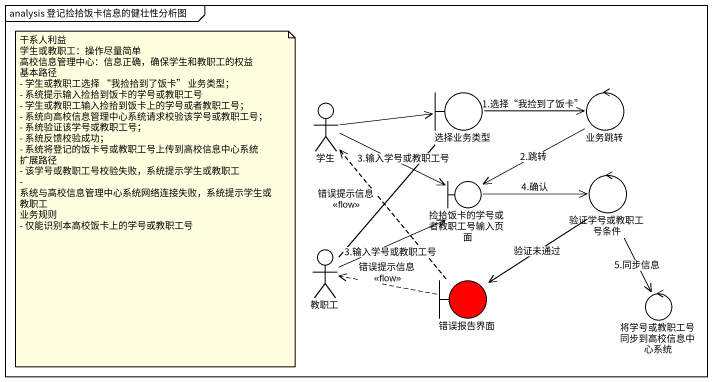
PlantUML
@startuml
mainframe analysis 登记捡拾饭卡信息的健壮性分析图
actor 学生
boundary 选择业务类型
control 业务跳转
boundary 捡拾饭卡的学号或者教职工号输入页面
control 验证学号或教职工号条件
actor 教职工
boundary 错误报告界面 #FF0000
control 将学号或教职工号同步到高校信息中心系统
学生 -right-> 选择业务类型
学生 -right-> 捡拾饭卡的学号或者教职工号输入页面 : 3.输入学号或教职工号
选择业务类型 -right-> 业务跳转 : 1.选择“我捡到了饭卡”
业务跳转 --> 捡拾饭卡的学号或者教职工号输入页面 : 2.跳转
捡拾饭卡的学号或者教职工号输入页面 -right-> 验证学号或教职工号条件 : 4.确认
验证学号或教职工号条件 --> 错误报告界面 : 验证未通过
验证学号或教职工号条件 --> 将学号或教职工号同步到高校信息中心系统 : 5.同步信息
教职工 -up- 选择业务类型
教职工 -right-> 捡拾饭卡的学号或者教职工号输入页面 : 3.输入学号或教职工号
错误报告界面 .up.> 学生 : 错误提示信息\n<<flow>>
错误报告界面 .left.> 教职工 : 错误提示信息\n<<flow>>
note as N1
  干系人利益
  学生或教职工：操作尽量简单
  高校信息管理中心：信息正确，确保学生和教职工的权益
  基本路径
  - 学生或教职工选择 “我捡拾到了饭卡” 业务类型；
  - 系统提示输入捡拾到饭卡的学号或教职工号
  - 学生或教职工输入捡拾到饭卡上的学号或者教职工号；
  - 系统向高校信息管理中心系统请求校验该学号或教职工号；
  - 系统验证该学号或教职工号；
  - 系统反馈校验成功；
  - 系统将登记的饭卡号或教职工号上传到高校信息中心系统
  扩展路径
  - 该学号或教职工号校验失败，系统提示学生或教职工
  - 系统与高校信息管理中心系统网络连接失败，系统提示学生或教职工
  业务规则
  - 仅能识别本高校饭卡上的学号或教职工号
end note
@enduml
